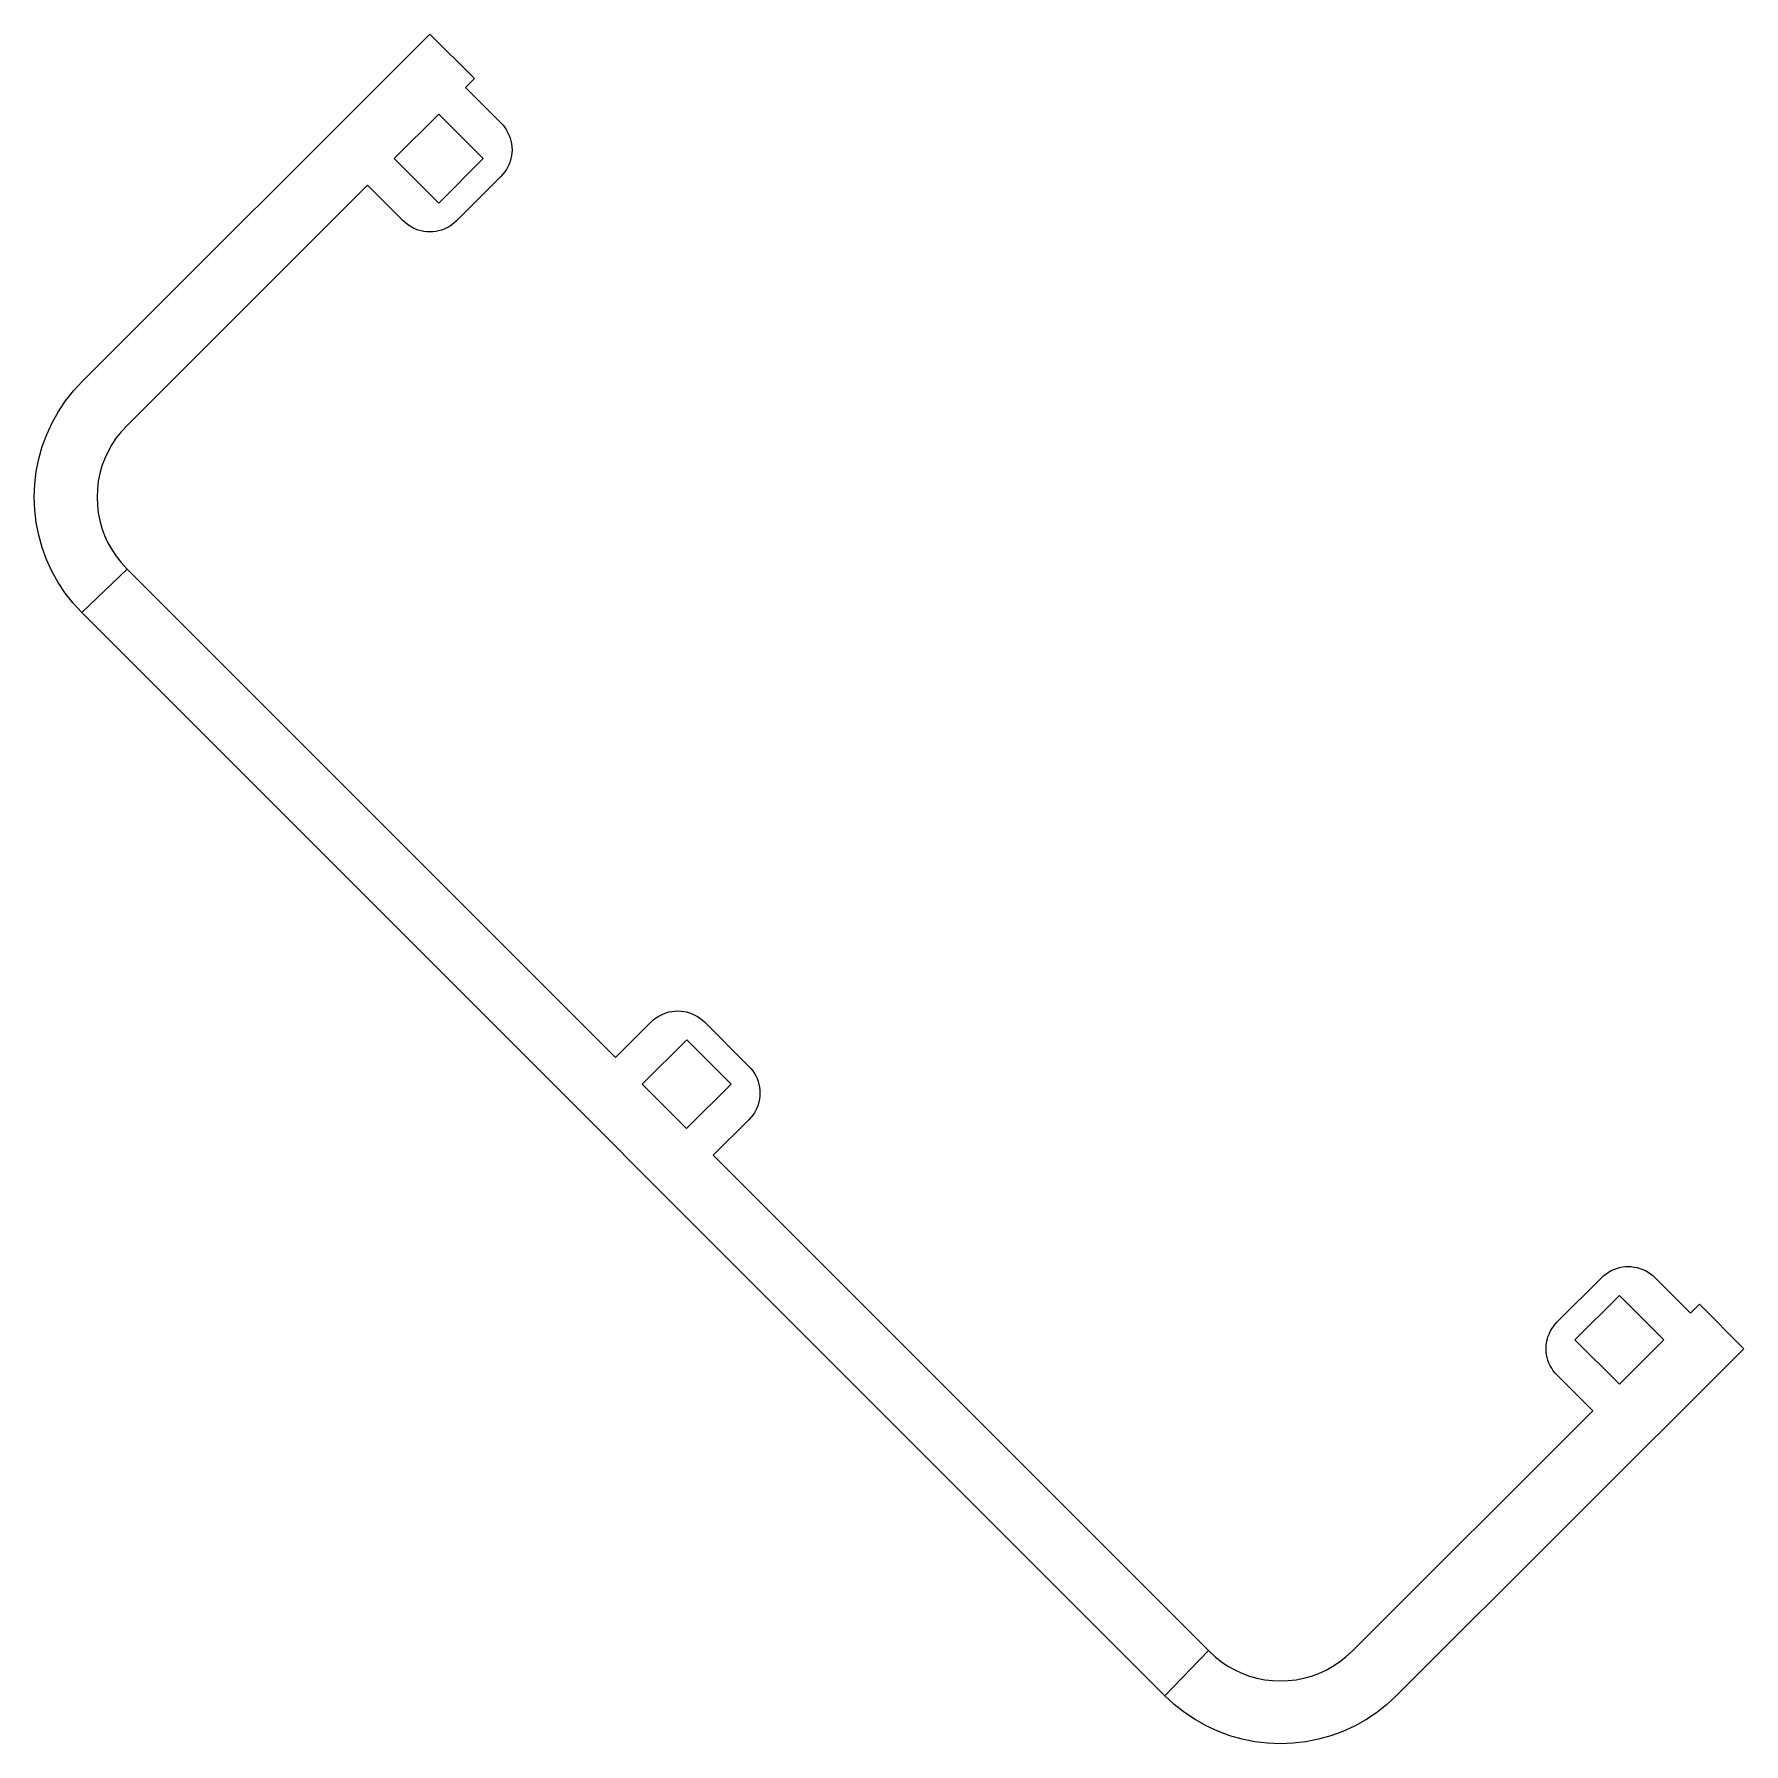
# Model space of a CAD drawing. Extents: x 5 to 685, y 5 to 685.
import ezdxf

# ---------------------------------------------------------------- set-up
doc = ezdxf.new("R2010")
doc.units = 0

msp = doc.modelspace()

# ---------------------------------------------------------------- linework, layer by layer
at = {"layer": 'Layer 1'}
for p, q in [((24.0738, 546.932), (162.443, 685.089)), ((162.443, 685.089), (180.108, 667.397)), ((180.108, 667.397), (176.57, 663.864)), ((176.57, 663.864), (190.701, 649.711)), ((165.955, 653.266), (148.264, 635.602)), ((183.618, 635.574), (165.955, 653.266)), ((190.701, 649.711), (191.499, 648.846)), ((191.499, 648.846), (192.227, 647.92)), ((192.227, 647.92), (192.881, 646.94)), ((192.881, 646.94), (193.456, 645.912)), ((193.456, 645.912), (193.948, 644.842)), ((193.948, 644.842), (194.355, 643.736)), ((194.355, 643.736), (194.674, 642.603)), ((194.674, 642.603), (194.903, 641.447)), ((194.903, 641.447), (195.04, 640.278)), ((195.04, 640.278), (195.086, 639.101)), ((148.264, 635.602), (165.927, 617.911)), ((165.927, 617.911), (183.618, 635.574)), ((193.939, 633.361), (193.445, 632.292)), ((194.348, 634.466), (193.939, 633.361)), ((194.668, 635.599), (194.348, 634.466)), ((194.899, 636.754), (194.668, 635.599)), ((195.039, 637.924), (194.899, 636.754)), ((195.086, 639.101), (195.039, 637.924)), ((190.684, 628.497), (172.993, 610.833)), ((191.484, 629.361), (190.684, 628.497)), ((192.214, 630.286), (191.484, 629.361)), ((192.869, 631.265), (192.214, 630.286)), ((193.445, 632.292), (192.869, 631.265)), ((137.648, 625.003), (42.0822, 529.59)), ((151.779, 610.849), (137.648, 625.003)), ((152.643, 610.049), (151.779, 610.849)), ((153.568, 609.319), (152.643, 610.049)), ((154.547, 608.664), (153.568, 609.319)), ((155.574, 608.088), (154.547, 608.664)), ((156.643, 607.594), (155.574, 608.088)), ((157.748, 607.185), (156.643, 607.594)), ((158.881, 606.865), (157.748, 607.185)), ((160.036, 606.634), (158.881, 606.865)), ((161.205, 606.495), (160.036, 606.634)), ((162.382, 606.448), (161.205, 606.495)), ((163.559, 606.493), (162.382, 606.448)), ((164.729, 606.63), (163.559, 606.493)), ((165.885, 606.859), (164.729, 606.63)), ((167.019, 607.178), (165.885, 606.859)), ((168.124, 607.585), (167.019, 607.178)), ((169.194, 608.078), (168.124, 607.585)), ((170.222, 608.652), (169.194, 608.078)), ((171.202, 609.305), (170.222, 608.652)), ((172.127, 610.034), (171.202, 609.305)), ((172.993, 610.833), (172.127, 610.034)), ((20.6067, 543.186), (24.0738, 546.932)), ((14.6048, 534.939), (17.4436, 539.181)), ((17.4436, 539.181), (20.6067, 543.186)), ((9.96756, 525.854), (12.1076, 530.488)), ((12.1076, 530.488), (14.6048, 534.939)), ((8.19691, 521.068), (9.96756, 525.854)), ((37.6582, 524.47), (35.911, 521.86)), ((39.6045, 526.935), (37.6582, 524.47)), ((42.0822, 529.59), (39.6045, 526.935)), ((6.80784, 516.156), (8.19691, 521.068)), ((34.374, 519.121), (33.0569, 516.269)), ((35.911, 521.86), (34.374, 519.121)), ((5.20435, 506.084), (5.80842, 511.151)), ((5.80842, 511.151), (6.80784, 516.156)), ((31.1125, 510.301), (30.4972, 507.221)), ((31.9677, 513.323), (31.1125, 510.301)), ((33.0569, 516.269), (31.9677, 513.323)), ((5, 500.984), (5.20435, 506.084)), ((30.1257, 504.103), (30.0002, 500.964)), ((30.4972, 507.221), (30.1257, 504.103)), ((5.19616, 495.884), (5, 500.984)), ((30.0002, 500.964), (30.1211, 497.825)), ((30.1211, 497.825), (30.4878, 494.706)), ((5.79227, 490.815), (5.19616, 495.884)), ((6.78391, 485.808), (5.79227, 490.815)), ((30.4878, 494.706), (31.0975, 491.626)), ((31.0975, 491.626), (31.9478, 488.602)), ((8.16499, 480.895), (6.78391, 485.808)), ((31.9478, 488.602), (33.0327, 485.654)), ((33.0327, 485.654), (34.3452, 482.801)), ((9.92811, 476.105), (8.16499, 480.895)), ((12.0611, 471.469), (9.92811, 476.105)), ((34.3452, 482.801), (35.8781, 480.059)), ((35.8781, 480.059), (37.6206, 477.446)), ((37.6206, 477.446), (39.5636, 474.978)), ((14.5511, 467.014), (12.0611, 471.469)), ((42.0315, 472.325), (24.0011, 455.006)), ((39.5636, 474.978), (42.0315, 472.325)), ((42.0315, 472.325), (236.273, 278.018)), ((17.3832, 462.768), (14.5511, 467.014)), ((20.5401, 458.757), (17.3832, 462.768)), ((24.0011, 455.006), (20.5401, 458.757)), ((454.788, 24.0768), (24.0011, 455.006)), ((250.418, 292.158), (251.283, 292.957)), ((251.283, 292.957), (252.208, 293.686)), ((252.208, 293.686), (253.188, 294.34)), ((253.188, 294.34), (254.215, 294.916)), ((254.215, 294.916), (255.285, 295.409)), ((255.285, 295.409), (256.39, 295.816)), ((256.39, 295.816), (257.524, 296.136)), ((257.524, 296.136), (258.679, 296.365)), ((258.679, 296.365), (259.849, 296.503)), ((259.849, 296.503), (261.026, 296.549)), ((261.026, 296.549), (262.203, 296.503)), ((262.203, 296.503), (263.372, 296.364)), ((263.372, 296.364), (264.527, 296.134)), ((264.527, 296.134), (265.661, 295.814)), ((265.661, 295.814), (266.766, 295.406)), ((266.766, 295.406), (267.836, 294.913)), ((267.836, 294.913), (268.863, 294.338)), ((268.863, 294.338), (269.842, 293.683)), ((269.842, 293.683), (270.767, 292.954)), ((270.767, 292.954), (271.632, 292.154)), ((236.273, 278.018), (250.418, 292.158)), ((271.632, 292.154), (289.307, 274.474)), ((264.559, 285.085), (246.879, 267.41)), ((282.233, 267.405), (264.559, 285.085)), ((289.307, 274.474), (290.106, 273.609)), ((290.106, 273.609), (290.835, 272.684)), ((290.835, 272.684), (291.489, 271.704)), ((246.879, 267.41), (264.553, 249.73)), ((264.553, 249.73), (282.233, 267.405)), ((291.489, 271.704), (292.064, 270.677)), ((292.064, 270.677), (292.557, 269.607)), ((292.557, 269.607), (292.964, 268.502)), ((292.964, 268.502), (293.284, 267.368)), ((293.284, 267.368), (293.514, 266.213)), ((293.514, 266.213), (293.652, 265.044)), ((292.963, 259.231), (292.556, 258.126)), ((293.283, 260.365), (292.963, 259.231)), ((293.513, 261.52), (293.283, 260.365)), ((293.652, 262.69), (293.513, 261.52)), ((293.652, 265.044), (293.698, 263.867)), ((293.698, 263.867), (293.652, 262.69)), ((289.303, 253.26), (275.159, 239.121)), ((290.103, 254.125), (289.303, 253.26)), ((290.832, 255.05), (290.103, 254.125)), ((291.486, 256.029), (290.832, 255.05)), ((292.062, 257.057), (291.486, 256.029)), ((292.556, 258.126), (292.062, 257.057)), ((275.159, 239.121), (472.124, 42.0893)), ((610.854, 172.813), (628.546, 190.476)), ((628.546, 190.476), (629.411, 191.275)), ((629.411, 191.275), (630.337, 192.003)), ((630.337, 192.003), (631.317, 192.656)), ((631.317, 192.656), (632.345, 193.231)), ((632.345, 193.231), (633.415, 193.723)), ((633.415, 193.723), (634.52, 194.13)), ((634.52, 194.13), (635.654, 194.449)), ((635.654, 194.449), (636.81, 194.677)), ((636.81, 194.677), (637.979, 194.815)), ((637.979, 194.815), (639.156, 194.86)), ((639.156, 194.86), (640.333, 194.813)), ((640.333, 194.813), (641.503, 194.674)), ((641.503, 194.674), (642.658, 194.443)), ((642.658, 194.443), (643.791, 194.122)), ((643.791, 194.122), (644.896, 193.714)), ((644.896, 193.714), (645.965, 193.22)), ((645.965, 193.22), (646.992, 192.643)), ((646.992, 192.643), (647.971, 191.988)), ((647.971, 191.988), (648.895, 191.258)), ((648.895, 191.258), (649.76, 190.458)), ((649.76, 190.458), (663.89, 176.304)), ((635.611, 183.399), (617.919, 165.737)), ((653.274, 165.707), (635.611, 183.399)), ((663.89, 176.304), (667.426, 179.834)), ((667.426, 179.834), (685.089, 162.142)), ((608.092, 169.019), (608.668, 170.046)), ((608.668, 170.046), (609.324, 171.025)), ((609.324, 171.025), (610.053, 171.949)), ((610.053, 171.949), (610.854, 172.813)), ((606.451, 162.211), (606.498, 163.388)), ((606.498, 163.388), (606.638, 164.557)), ((606.638, 164.557), (606.869, 165.712)), ((606.869, 165.712), (607.19, 166.845)), ((607.19, 166.845), (607.598, 167.95)), ((607.598, 167.95), (608.092, 169.019)), ((617.919, 165.737), (635.582, 148.044)), ((635.582, 148.044), (653.274, 165.707)), ((685.089, 162.142), (546.712, 23.9989)), ((606.497, 161.034), (606.451, 162.211)), ((606.634, 159.864), (606.497, 161.034)), ((606.863, 158.708), (606.634, 159.864)), ((607.182, 157.575), (606.863, 158.708)), ((607.588, 156.469), (607.182, 157.575)), ((608.08, 155.399), (607.588, 156.469)), ((608.655, 154.371), (608.08, 155.399)), ((609.309, 153.391), (608.655, 154.371)), ((610.037, 152.466), (609.309, 153.391)), ((610.836, 151.6), (610.037, 152.466)), ((624.966, 137.446), (610.836, 151.6)), ((529.399, 42.035), (624.966, 137.446)), ((472.124, 42.0893), (454.788, 24.0768)), ((472.124, 42.0893), (474.784, 39.6059)), ((526.741, 39.5618), (529.399, 42.035)), ((474.784, 39.6059), (477.25, 37.6589)), ((477.25, 37.6589), (479.859, 35.9121)), ((479.859, 35.9121), (482.599, 34.3747)), ((482.599, 34.3747), (485.45, 33.0574)), ((516.064, 33.0315), (518.918, 34.3441)), ((518.918, 34.3441), (521.659, 35.8766)), ((521.659, 35.8766), (524.272, 37.6194)), ((524.272, 37.6194), (526.741, 39.5618)), ((485.45, 33.0574), (488.395, 31.9681)), ((488.395, 31.9681), (491.418, 31.1129)), ((491.418, 31.1129), (494.498, 30.4976)), ((494.498, 30.4976), (497.616, 30.1256)), ((497.616, 30.1256), (500.755, 29.9997)), ((500.755, 29.9997), (503.893, 30.1206)), ((503.893, 30.1206), (507.012, 30.4869)), ((507.012, 30.4869), (510.093, 31.0971)), ((510.093, 31.0971), (513.117, 31.9473)), ((513.117, 31.9473), (516.064, 33.0315)), ((458.533, 20.609), (454.788, 24.0768)), ((462.538, 17.446), (458.533, 20.609)), ((542.961, 20.5378), (538.95, 17.3813)), ((546.712, 23.9989), (542.961, 20.5378)), ((466.779, 14.6069), (462.538, 17.446)), ((471.23, 12.1096), (466.779, 14.6069)), ((534.704, 14.5494), (530.249, 12.0595)), ((538.95, 17.3813), (534.704, 14.5494)), ((475.863, 9.96846), (471.23, 12.1096)), ((480.65, 8.19797), (475.863, 9.96846)), ((485.561, 6.80876), (480.65, 8.19797)), ((490.566, 5.80842), (485.561, 6.80876)), ((520.822, 8.16411), (515.909, 6.78307)), ((525.612, 9.92638), (520.822, 8.16411)), ((530.249, 12.0595), (525.612, 9.92638)), ((495.634, 5.2045), (490.566, 5.80842)), ((500.733, 5), (495.634, 5.2045)), ((505.833, 5.19592), (500.733, 5)), ((510.902, 5.79137), (505.833, 5.19592)), ((515.909, 6.78307), (510.902, 5.79137))]:
    msp.add_line(p, q, dxfattribs=at)

doc.saveas('drawing.dxf')
